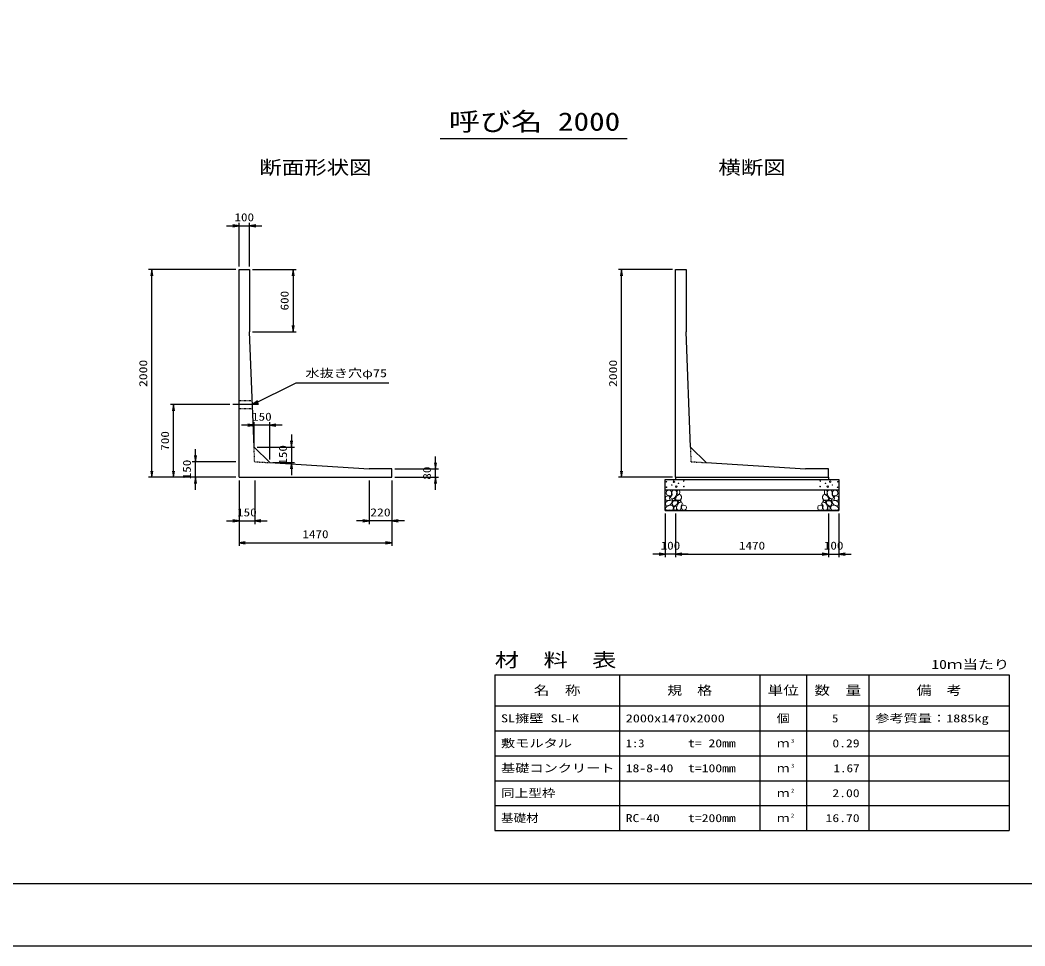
# Model space of a CAD drawing. Units: millimetres at full size. Extents: x 0 to 25230, y 0 to 19397.
# Drawn here: x 10208 to 19875, y 0 to 8910 of the extents above; entities that cross this region are included whole.
import ezdxf
from ezdxf.enums import TextEntityAlignment as Align

# ---------------------------------------------------------------- set-up
doc = ezdxf.new("R2010")
doc.units = ezdxf.units.MM
doc.linetypes.add('CHAIN', pattern=[18.5, 12, -1.5, 3.5, -1.5])
doc.linetypes.add('DASHED_SPACED', pattern=[12, 6, -6])
for name, color, linetype, lineweight in [('D-BMK', 2, 'CHAIN', 25), ('D-DCR-HCHn', 4, 'Continuous', 9), ('D-MTR-FRAM', 7, 'Continuous', 25), ('D-MTR-LINE', 7, 'Continuous', 25), ('D-STR-DIM', 7, 'Continuous', 25), ('D-STR-STRn', 1, 'Continuous', 25), ('D-STR-TXT', 7, 'Continuous', 25), ('D-TTL', 2, 'Continuous', 25), ('D-TTL-TXT', 7, 'Continuous', 25)]:
    doc.layers.add(name, color=color, linetype=linetype, lineweight=lineweight)
doc.layers.add('D-MTR', color=7, linetype='Continuous')
doc.layers.add('D-MTR-TXT', color=7, linetype='Continuous')
doc.styles.add('ＭＳ ゴシック', font='')
doc.styles.get('ＭＳ ゴシック').set_extended_font_data('MS Gothic')

# ---------------------------------------------------------------- blocks, each defined once
blk = doc.blocks.new('open_arrow')
at = {"color": 0, "linetype": 'Continuous', "lineweight": -2}
blk.add_lwpolyline([(7.5, 1.25), (0, 0), (7.5, -1.25)], dxfattribs=at)

msp = doc.modelspace()

# ---------------------------------------------------------------- linework, layer by layer
at = {"layer": 'D-BMK'}
msp.add_line((12503, 5210), (12255, 5210), dxfattribs=at)
at = {"layer": 'D-DCR-HCHn'}
for points in [[(16466.198, 4381.594), (16445.395, 4386.217), (16426.904, 4376.971), (16424.592, 4356.168), (16429.215, 4339.988), (16452.33, 4333.053), (16468.51, 4333.053), (16475.444, 4344.611), (16475.444, 4370.037)], [(16484.69, 4383.906), (16477.756, 4363.102), (16480.067, 4339.988), (16463.887, 4314.562), (16484.69, 4303.005), (16507.805, 4314.562), (16521.673, 4333.053), (16526.296, 4363.102), (16521.673, 4379.283), (16507.805, 4386.217)], [(16528.608, 4379.283), (16528.608, 4351.545), (16540.165, 4344.611), (16551.722, 4351.545), (16554.034, 4367.725), (16551.722, 4381.594), (16535.542, 4386.217)], [(17971.392, 4379.283), (17971.392, 4351.545), (17959.835, 4344.611), (17948.278, 4351.545), (17945.966, 4367.725), (17948.278, 4381.594), (17964.458, 4386.217)], [(18015.31, 4383.906), (18022.244, 4363.102), (18019.933, 4339.988), (18036.113, 4314.562), (18015.31, 4303.005), (17992.195, 4314.562), (17978.327, 4333.053), (17973.704, 4363.102), (17978.327, 4379.283), (17992.195, 4386.217)], [(18033.802, 4381.594), (18054.605, 4386.217), (18073.096, 4376.971), (18075.408, 4356.168), (18070.785, 4339.988), (18047.67, 4333.053), (18031.49, 4333.053), (18024.556, 4344.611), (18024.556, 4370.037)], [(16422.281, 4323.808), (16415.346, 4303.005), (16424.592, 4289.136), (16447.707, 4286.824), (16463.488, 4293.599), (16456.952, 4309.939), (16461.575, 4319.185), (16452.33, 4328.431), (16438.461, 4333.053)], [(16466.155, 4247.009), (16483.277, 4272.692), (16481.137, 4279.112), (16457.594, 4285.533), (16436.192, 4283.393), (16421.21, 4270.551), (16419.07, 4255.57), (16421.21, 4240.588), (16438.332, 4236.308)], [(16489.313, 4303.005), (16477.756, 4293.759), (16482.379, 4286.824), (16498.559, 4286.824), (16505.493, 4289.136), (16510.116, 4298.382), (16503.182, 4305.316)], [(16526.082, 4247.009), (16536.783, 4272.692), (16528.222, 4283.393), (16502.539, 4283.393), (16491.838, 4279.112), (16481.137, 4264.131), (16481.137, 4251.289), (16491.838, 4234.167), (16504.679, 4232.027)], [(16523.985, 4328.431), (16512.427, 4300.693), (16521.673, 4289.136), (16549.411, 4289.136), (16560.968, 4293.759), (16572.525, 4309.939), (16572.525, 4323.808), (16560.968, 4342.299), (16547.099, 4344.611)], [(16562.466, 4195.643), (16568.886, 4214.905), (16566.746, 4236.308), (16581.728, 4259.85), (16562.466, 4270.551), (16541.063, 4259.85), (16528.222, 4242.728), (16523.941, 4214.905), (16528.222, 4199.924), (16541.063, 4193.503)], [(16558.185, 4270.551), (16568.886, 4279.112), (16564.606, 4285.533), (16549.624, 4285.533), (16543.204, 4283.393), (16538.923, 4274.832), (16545.344, 4268.411)], [(17937.534, 4195.643), (17931.114, 4214.905), (17933.254, 4236.308), (17918.272, 4259.85), (17937.534, 4270.551), (17958.937, 4259.85), (17971.778, 4242.728), (17976.059, 4214.905), (17971.778, 4199.924), (17958.937, 4193.503)], [(17976.015, 4328.431), (17987.573, 4300.693), (17978.327, 4289.136), (17950.589, 4289.136), (17939.032, 4293.759), (17927.475, 4309.939), (17927.475, 4323.808), (17939.032, 4342.299), (17952.901, 4344.611)], [(17941.815, 4270.551), (17931.114, 4279.112), (17935.394, 4285.533), (17950.376, 4285.533), (17956.796, 4283.393), (17961.077, 4274.832), (17954.656, 4268.411)], [(17973.918, 4247.009), (17963.217, 4272.692), (17971.778, 4283.393), (17997.461, 4283.393), (18008.162, 4279.112), (18018.863, 4264.131), (18018.863, 4251.289), (18008.162, 4234.167), (17995.321, 4232.027)], [(18010.687, 4303.005), (18022.244, 4293.759), (18017.621, 4286.824), (18001.441, 4286.824), (17994.507, 4289.136), (17989.884, 4298.382), (17996.818, 4305.316)], [(18033.845, 4247.009), (18016.723, 4272.692), (18018.863, 4279.112), (18042.406, 4285.533), (18063.808, 4283.393), (18078.79, 4270.551), (18080.93, 4255.57), (18078.79, 4240.588), (18061.668, 4236.308)], [(18077.719, 4323.808), (18084.654, 4303.005), (18075.408, 4289.136), (18052.293, 4286.824), (18036.512, 4293.599), (18043.048, 4309.939), (18038.425, 4319.185), (18047.67, 4328.431), (18061.539, 4333.053)], [(16474.716, 4193.503), (16489.698, 4199.924), (16493.978, 4221.326), (16485.417, 4236.308), (16470.435, 4240.588), (16451.173, 4238.448), (16429.771, 4229.887), (16419.07, 4217.045), (16419.07, 4202.064), (16425.49, 4193.503), (16451.173, 4195.643)], [(16521.801, 4199.924), (16521.801, 4225.606), (16511.1, 4232.027), (16500.399, 4225.606), (16498.259, 4210.625), (16500.399, 4197.783), (16515.381, 4193.503)], [(16579.588, 4197.783), (16598.85, 4193.503), (16615.972, 4202.064), (16618.112, 4221.326), (16613.831, 4236.308), (16592.429, 4242.728), (16577.447, 4242.728), (16571.027, 4232.027), (16571.027, 4208.484)], [(17920.412, 4197.783), (17901.15, 4193.503), (17884.028, 4202.064), (17881.888, 4221.326), (17886.169, 4236.308), (17907.571, 4242.728), (17922.553, 4242.728), (17928.973, 4232.027), (17928.973, 4208.484)], [(17978.199, 4199.924), (17978.199, 4225.606), (17988.9, 4232.027), (17999.601, 4225.606), (18001.741, 4210.625), (17999.601, 4197.783), (17984.619, 4193.503)], [(18025.284, 4193.503), (18010.302, 4199.924), (18006.022, 4221.326), (18014.583, 4236.308), (18029.565, 4240.588), (18048.827, 4238.448), (18070.229, 4229.887), (18080.93, 4217.045), (18080.93, 4202.064), (18074.51, 4193.503), (18048.827, 4195.643)]]:
    msp.add_lwpolyline(points, close=True, dxfattribs=at)
for centre, radius in [((16425.727, 4467.43), 3), ((16498.336, 4467.43), 7.5), ((16542.708, 4451.639), 3), ((16593.131, 4473.481), 3), ((17906.869, 4473.481), 3), ((17957.292, 4451.639), 3), ((18001.664, 4467.43), 7.5), ((18074.273, 4467.43), 3), ((16426.869, 4413.919), 3), ((16477.292, 4435.761), 3), ((16521.664, 4419.97), 7.5), ((16594.273, 4419.97), 3), ((17905.727, 4419.97), 3), ((17978.336, 4419.97), 7.5), ((18022.708, 4435.761), 3), ((18073.131, 4413.919), 3)]:
    msp.add_circle(centre, radius, dxfattribs=at)
at = {"layer": 'D-MTR-FRAM'}
for p, q in [((14775, 2610), (19725, 2610)), ((14775, 2610), (14775, 1110)), ((19725, 2610), (19725, 1110)), ((14775, 1110), (19725, 1110))]:
    msp.add_line(p, q, dxfattribs=at)
at = {"layer": 'D-MTR-LINE'}
for p, q in [((15975, 2610), (15975, 1110)), ((17325, 2610), (17325, 1110)), ((17775, 2610), (17775, 1110)), ((18375, 2610), (18375, 1110)), ((14775, 2310), (19725, 2310)), ((14775, 2070), (19725, 2070)), ((14775, 1830), (19725, 1830)), ((14775, 1590), (19725, 1590)), ((14775, 1350), (19725, 1350))]:
    msp.add_line(p, q, dxfattribs=at)
at = {"layer": 'D-STR-DIM'}
for p, q in [((12195, 6930), (12535, 6930)), ((12315, 6540), (12315, 6960)), ((12415, 6540), (12415, 6960)), ((12285, 6510), (11445, 6510)), ((11475, 4510), (11475, 6510)), ((12445, 6510), (12865, 6510)), ((12835, 6510), (12835, 5910)), ((16485, 6510), (15965, 6510)), ((15995, 4510), (15995, 6510)), ((12445, 5910), (12865, 5910)), ((12225, 5210), (11655, 5210)), ((11685, 4510), (11685, 5210)), ((12459.367, 4830.813), (12459.367, 5040.813)), ((12609.367, 4680.813), (12609.367, 5040.813)), ((12729.367, 5010.813), (12339.367, 5010.813)), ((12819.367, 4920.813), (12819.367, 4530.813)), ((11895, 4390), (11895, 4780)), ((12489.367, 4800.813), (12849.367, 4800.813)), ((12285, 4660), (11865, 4660)), ((12639.367, 4650.813), (12849.367, 4650.813)), ((14205, 4390), (14205, 4710)), ((13815, 4590), (14235, 4590)), ((12285, 4510), (11445, 4510)), ((12285, 4510), (11655, 4510)), ((12285, 4510), (11865, 4510)), ((12315, 4480), (12315, 4060)), ((12315, 4480), (12315, 3850)), ((12465, 4480), (12465, 4060)), ((13565, 4480), (13565, 4060)), ((13785, 4480), (13785, 3850)), ((13785, 4480), (13785, 4060)), ((13815, 4510), (14235, 4510)), ((16485, 4510), (15965, 4510)), ((16415, 4160), (16415, 3740)), ((16515, 4160), (16515, 3740)), ((16515, 4160), (16515, 3740)), ((17985, 4160), (17985, 3740)), ((17985, 4160), (17985, 3740)), ((18085, 4160), (18085, 3740)), ((12195, 4090), (12585, 4090)), ((13905, 4090), (13445, 4090)), ((12315, 3880), (13785, 3880)), ((16635, 3770), (16295, 3770)), ((16515, 3770), (17985, 3770)), ((17865, 3770), (18205, 3770))]:
    msp.add_line(p, q, dxfattribs=at)
at = {"layer": 'D-STR-STRn'}
for p, q in [((12315, 4510), (12315, 6510)), ((12315, 6510), (12415, 6510)), ((12415, 6510), (12415, 5910)), ((16515, 4510), (16515, 6510)), ((16515, 6510), (16615, 6510)), ((16615, 6510), (16615, 5910)), ((12459.367, 4800.813), (12415, 5910)), ((16659.367, 4800.813), (16615, 5910)), ((12609.367, 4650.813), (12459.367, 4800.813)), ((16809.367, 4650.813), (16659.367, 4800.813)), ((12609.367, 4650.813), (13565, 4590)), ((16809.367, 4650.813), (17765, 4590)), ((13785, 4590), (13565, 4590)), ((13785, 4510), (13785, 4590)), ((17985, 4590), (17765, 4590)), ((17985, 4510), (17985, 4590)), ((12315, 4510), (13785, 4510)), ((16415, 4190), (16415, 4490)), ((16415, 4490), (18085, 4490)), ((16515, 4510), (17985, 4510)), ((16515, 4510), (16515, 4490)), ((17985, 4510), (17985, 4490)), ((18085, 4490), (18085, 4190)), ((16415, 4390), (18085, 4390)), ((16415, 4190), (18085, 4190))]:
    msp.add_line(p, q, dxfattribs=at)
at = {"layer": 'D-STR-STRn', "linetype": 'DASHED_SPACED'}
for p, q in [((12315, 5247.5), (12441.5, 5247.5)), ((12315, 5172.5), (12444.5, 5172.5))]:
    msp.add_line(p, q, dxfattribs=at)
at = {"layer": 'D-STR-STRn', "color": 2, "linetype": 'DASHED_SPACED'}
for p, q in [((12465, 4660), (12459.367, 4800.813)), ((16665, 4660), (16659.367, 4800.813)), ((12465, 4660), (12609.367, 4650.813)), ((16665, 4660), (16809.367, 4650.813))]:
    msp.add_line(p, q, dxfattribs=at)
at = {"layer": 'D-STR-TXT'}
msp.add_lwpolyline([(12443, 5210), (12863, 5420), (12923, 5420), (13757.289, 5420)], dxfattribs=at)
at = {"layer": 'D-TTL'}
for points in [[(0, 0), (25230, 0), (25230, 17820), (0, 17820)], [(600, 600), (24630, 600), (24630, 17220), (600, 17220)]]:
    msp.add_lwpolyline(points, close=True, dxfattribs=at)
at = {"layer": 'D-TTL-TXT'}
msp.add_line((14250, 7770), (16050, 7770), dxfattribs=at)

# ---------------------------------------------------------------- block references
at = {"layer": 'D-STR-DIM', "xscale": 8, "yscale": 8}
for p, rotation in [((12315, 6930), 180), ((11475, 6510), 270), ((12835, 6510), 270), ((15995, 6510), 270), ((12835, 5910), 90), ((11685, 5210), 270), ((12459.367, 5010.813), 180), ((12819.367, 4800.813), 90), ((11895, 4660), 90), ((12819.367, 4650.813), 270), ((14205, 4590), 90), ((11475, 4510), 90), ((11685, 4510), 90), ((15995, 4510), 90), ((11895, 4510), 270), ((14205, 4510), 270), ((12315, 4090), 180), ((13565, 4090), 180), ((13785, 3880), 180), ((16415, 3770), 180), ((17985, 3770), 180), ((17985, 3770), 180)]:
    msp.add_blockref('open_arrow', p, dxfattribs=dict(at, rotation=rotation))
for p in [(12415, 6930), (12609.367, 5010.813), (12465, 4090), (13785, 4090), (12315, 3880), (16515, 3770), (16515, 3770), (18085, 3770)]:
    msp.add_blockref('open_arrow', p, dxfattribs=at)
at = {"layer": 'D-STR-TXT', "xscale": 8, "yscale": 8, "rotation": 26.6}
msp.add_blockref('open_arrow', (12443, 5210), dxfattribs=at)

# ---------------------------------------------------------------- texts
at = {"layer": 'D-MTR', "style": 'ＭＳ ゴシック', "width": 1.3}
msp.add_text('材\u3000料\u3000表', height=132, dxfattribs=at).set_placement((14775, 2646), align=Align.BOTTOM_LEFT)
at = {"layer": 'D-MTR', "style": 'ＭＳ ゴシック', "width": 1.25}
msp.add_text('10ｍ当たり', height=87.98, dxfattribs=at).set_placement((19725, 2639), align=Align.BOTTOM_RIGHT)
at = {"layer": 'D-MTR-TXT', "style": 'ＭＳ ゴシック'}
for s, height, width, p in [('名\u3000称', 87.98, 1.25, (15375, 2460)), ('規\u3000格', 87.98, 1.2, (16650, 2460)), ('単位', 87.98, 1.25, (17550, 2460)), ('数\u3000量', 87.98, 1.25, (18075, 2460)), ('備\u3000考', 87.98, 1.2, (19050, 2460)), ('個', 76.98, 1.2, (17550, 2190)), ('ｍ', 76.98, 1.15, (17550, 1950)), ('ｍ', 76.98, 1.15, (17550, 1710)), ('ｍ', 76.98, 1.15, (17550, 1470)), ('ｍ', 76.98, 1.15, (17550, 1230))]:
    msp.add_text(s, height=height, dxfattribs=dict(at, width=width)).set_placement(p, align=Align.MIDDLE_CENTER)
for s, width, p in [('SL擁壁 SL-K', 1.3, (14835, 2190)), ('2000x1470x2000', 1.3, (16035, 2190)), ('参考質量：1885kg', 1.3, (18435, 2190)), ('敷モルタル', 1.3, (14835, 1950)), ('1:3', 1.15, (16035, 1950)), ('t= 20mm', 1.25, (16635, 1950)), ('基礎コンクリート', 1.3, (14835, 1710)), ('18-8-40', 1.25, (16035, 1710)), ('t=100mm', 1.25, (16635, 1710)), ('同上型枠', 1.25, (14835, 1470)), ('基礎材', 1.15, (14835, 1230)), ('RC-40', 1.25, (16035, 1230)), ('t=200mm', 1.25, (16635, 1230))]:
    msp.add_text(s, height=76.98, dxfattribs=dict(at, width=width)).set_placement(p, align=Align.MIDDLE_LEFT)
for s, width, p in [('5', 1.15, (18080.33, 2190)), ('0.29', 1.25, (18285, 1950)), ('1.67', 1.2, (18285, 1710)), ('2.00', 1.25, (18285, 1470)), ('16.70', 1.25, (18285, 1230))]:
    msp.add_text(s, height=76.98, dxfattribs=dict(at, width=width)).set_placement(p, align=Align.MIDDLE_RIGHT)
at = {"layer": 'D-MTR-TXT', "style": 'ＭＳ ゴシック', "width": 1.15}
for s, p in [('3', (17625, 1943)), ('3', (17625, 1703)), ('2', (17625, 1463)), ('2', (17625, 1223))]:
    msp.add_text(s, height=38.49, dxfattribs=at).set_placement(p, align=Align.BOTTOM_LEFT)
at = {"layer": 'D-STR-DIM', "style": 'ＭＳ ゴシック'}
for s, width, p in [('100', 1.2, (12365, 7012.5)), ('150', 1.2, (12534.367, 5093.313)), ('150', 1.2, (12390, 4172.5)), ('220', 1.25, (13675, 4172.5)), ('1470', 1.2, (13050, 3962.5)), ('100', 1.2, (16465, 3852.5)), ('1470', 1.2, (17250, 3852.5)), ('100', 1.2, (18035, 3852.5))]:
    msp.add_text(s, height=76.98, dxfattribs=dict(at, width=width)).set_placement(p, align=Align.MIDDLE_CENTER)
for s, width, p in [('600', 1.2, (12752.5, 6210)), ('2000', 1.25, (11392.5, 5510)), ('2000', 1.25, (15912.5, 5510)), ('700', 1.2, (11602.5, 4860)), ('150', 1.2, (12736.867, 4725.813)), ('150', 1.2, (11812.5, 4585)), ('80', 1.2, (14122.5, 4550))]:
    msp.add_text(s, height=76.98, rotation=90, dxfattribs=dict(at, width=width)).set_placement(p, align=Align.MIDDLE_CENTER)
at = {"layer": 'D-STR-TXT', "style": 'ＭＳ ゴシック', "width": 1.3}
msp.add_text('水抜き穴φ75', height=76.98, dxfattribs=at).set_placement((12953, 5450), align=Align.BOTTOM_LEFT)
at = {"layer": 'D-TTL-TXT', "style": 'ＭＳ ゴシック'}
for s, height, width, p in [('呼び名', 176, 1.25, (14782.5, 7792.5)), ('2000', 176, 1.25, (15682.5, 7792.5)), ('断面形状図', 132, 1.2, (13050, 7386)), ('横断図', 132, 1.2, (17250, 7386))]:
    msp.add_text(s, height=height, dxfattribs=dict(at, width=width)).set_placement(p, align=Align.BOTTOM_CENTER)

doc.saveas('drawing.dxf')
